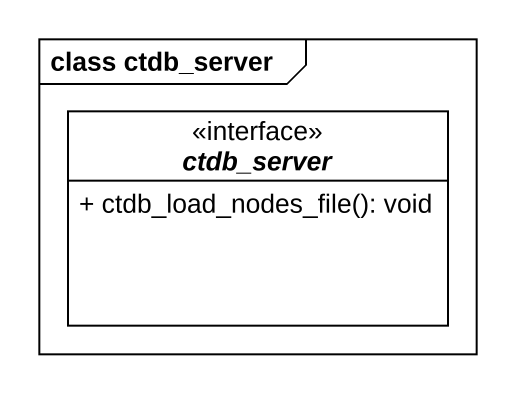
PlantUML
@startuml
mainframe class ctdb_server
hide circle
hide empty members
skinparam classAttributeIconSize 0
interface ctdb_server {
  + ctdb_load_nodes_file(): void
}
@enduml
